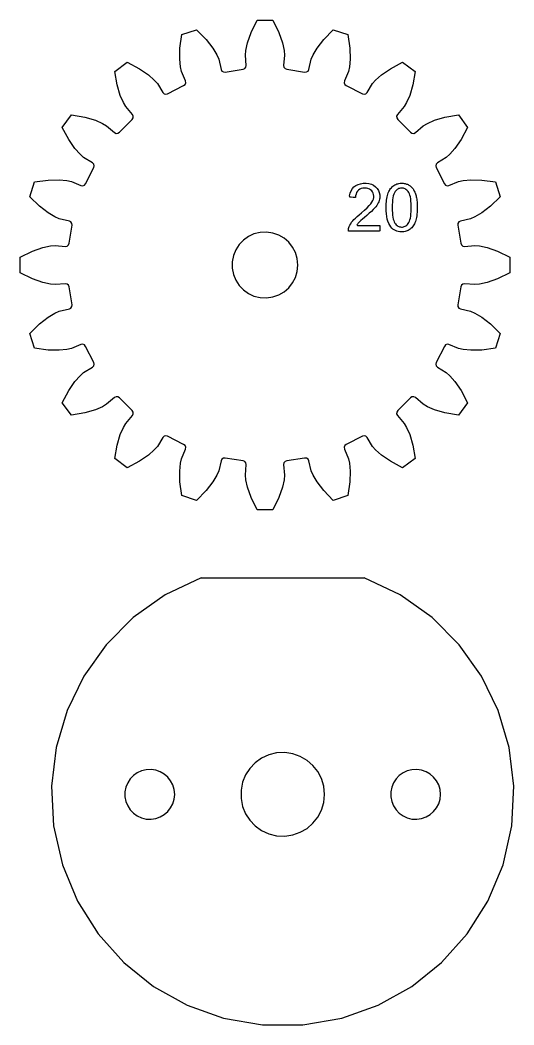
# Model space of a CAD drawing. Header units: metres. Extents: x -88 to 795, y -1311 to -705.
# Drawn here: x 339.5 to 367.3, y -934 to -877.5 of the extents above; entities that cross this region are included whole.
import ezdxf

# ---------------------------------------------------------------- set-up
doc = ezdxf.new("R2010")
doc.units = ezdxf.units.M

msp = doc.modelspace()

# ---------------------------------------------------------------- linework, layer by layer
at = {"layer": 'COMPONENT3'}
for p, q in [((358.37, -886.841), (358.491, -886.78)), ((358.491, -886.78), (358.627, -886.74)), ((358.627, -886.74), (358.778, -886.718)), ((358.778, -886.718), (358.942, -886.715)), ((358.942, -886.715), (359.098, -886.733)), ((359.098, -886.733), (359.239, -886.772)), ((359.239, -886.772), (359.364, -886.831)), ((360.552, -886.808), (360.607, -886.78)), ((360.607, -886.78), (360.665, -886.757)), ((360.665, -886.757), (360.726, -886.739)), ((360.726, -886.739), (360.79, -886.726)), ((360.79, -886.726), (360.857, -886.718)), ((360.857, -886.718), (360.927, -886.714)), ((360.927, -886.714), (360.984, -886.715)), ((360.984, -886.715), (361.035, -886.718)), ((361.035, -886.718), (361.085, -886.724)), ((361.085, -886.724), (361.133, -886.733)), ((361.133, -886.733), (361.18, -886.744)), ((361.18, -886.744), (361.224, -886.758)), ((361.224, -886.758), (361.267, -886.774)), ((361.267, -886.774), (361.309, -886.794)), ((361.309, -886.794), (361.349, -886.815)), ((358.021, -887.414), (358.054, -887.265)), ((358.054, -887.265), (358.106, -887.132)), ((358.106, -887.132), (358.176, -887.017)), ((358.176, -887.017), (358.264, -886.92)), ((358.264, -886.92), (358.37, -886.841)), ((358.379, -887.322), (358.358, -887.417)), ((358.414, -887.238), (358.379, -887.322)), ((358.462, -887.164), (358.414, -887.238)), ((358.524, -887.101), (358.462, -887.164)), ((358.595, -887.052), (358.524, -887.101)), ((358.676, -887.016), (358.595, -887.052)), ((358.766, -886.994), (358.676, -887.016)), ((358.865, -886.986), (358.766, -886.994)), ((358.961, -886.991), (358.865, -886.986)), ((359.048, -887.01), (358.961, -886.991)), ((359.127, -887.041), (359.048, -887.01)), ((359.198, -887.085), (359.127, -887.041)), ((359.26, -887.142), (359.198, -887.085)), ((359.31, -887.206), (359.26, -887.142)), ((359.346, -887.276), (359.31, -887.206)), ((359.369, -887.352), (359.346, -887.276)), ((359.364, -886.831), (359.473, -886.911)), ((359.378, -887.434), (359.369, -887.352)), ((359.473, -886.911), (359.565, -887.008)), ((359.565, -887.008), (359.635, -887.115)), ((359.635, -887.115), (359.683, -887.232)), ((359.683, -887.232), (359.71, -887.359)), ((359.71, -887.359), (359.716, -887.476)), ((360.145, -887.398), (360.168, -887.323)), ((360.168, -887.323), (360.193, -887.253)), ((360.193, -887.253), (360.221, -887.187)), ((360.221, -887.187), (360.252, -887.126)), ((360.252, -887.126), (360.286, -887.068)), ((360.286, -887.068), (360.323, -887.014)), ((360.323, -887.014), (360.363, -886.965)), ((360.363, -886.965), (360.406, -886.919)), ((360.406, -886.919), (360.452, -886.877)), ((360.452, -886.877), (360.501, -886.84)), ((360.502, -887.334), (360.474, -887.427)), ((360.501, -886.84), (360.552, -886.808)), ((360.536, -887.253), (360.502, -887.334)), ((360.574, -887.185), (360.536, -887.253)), ((360.61, -887.139), (360.574, -887.185)), ((360.647, -887.099), (360.61, -887.139)), ((360.687, -887.066), (360.647, -887.099)), ((360.729, -887.038), (360.687, -887.066)), ((360.774, -887.017), (360.729, -887.038)), ((360.823, -887.001), (360.774, -887.017)), ((360.873, -886.99), (360.823, -887.001)), ((360.927, -886.986), (360.873, -886.99)), ((360.983, -886.988), (360.927, -886.986)), ((361.037, -886.996), (360.983, -886.988)), ((361.088, -887.011), (361.037, -886.996)), ((361.137, -887.032), (361.088, -887.011)), ((361.184, -887.06), (361.137, -887.032)), ((361.229, -887.095), (361.184, -887.06)), ((361.271, -887.136), (361.229, -887.095)), ((361.311, -887.184), (361.271, -887.136)), ((361.348, -887.239), (361.311, -887.184)), ((361.381, -887.308), (361.348, -887.239)), ((361.349, -886.815), (361.387, -886.84)), ((361.409, -887.39), (361.381, -887.308)), ((361.387, -886.84), (361.424, -886.866)), ((361.424, -886.866), (361.458, -886.895)), ((361.458, -886.895), (361.491, -886.926)), ((361.491, -886.926), (361.523, -886.96)), ((361.523, -886.96), (361.552, -886.996)), ((361.552, -886.996), (361.58, -887.034)), ((361.58, -887.034), (361.606, -887.075)), ((361.606, -887.075), (361.631, -887.117)), ((361.631, -887.117), (361.654, -887.162)), ((361.654, -887.162), (361.676, -887.21)), ((361.676, -887.21), (361.696, -887.259)), ((361.696, -887.259), (361.716, -887.31)), ((361.716, -887.31), (361.733, -887.364)), ((358.026, -887.489), (358.021, -887.414)), ((358.103, -887.497), (358.026, -887.489)), ((358.211, -887.509), (358.103, -887.497)), ((358.308, -887.518), (358.211, -887.509)), ((358.35, -887.523), (358.308, -887.518)), ((358.358, -887.417), (358.35, -887.523)), ((359.117, -887.974), (359.205, -887.871)), ((359.205, -887.871), (359.27, -887.779)), ((359.27, -887.779), (359.319, -887.689)), ((359.319, -887.689), (359.353, -887.602)), ((359.353, -887.602), (359.373, -887.517)), ((359.373, -887.517), (359.378, -887.434)), ((359.588, -887.893), (359.54, -887.965)), ((359.627, -887.823), (359.588, -887.893)), ((359.658, -887.754), (359.627, -887.823)), ((359.682, -887.686), (359.658, -887.754)), ((359.699, -887.616), (359.682, -887.686)), ((359.711, -887.547), (359.699, -887.616)), ((359.716, -887.476), (359.711, -887.547)), ((360.073, -887.967), (360.078, -887.858)), ((360.078, -887.858), (360.085, -887.755)), ((360.085, -887.755), (360.096, -887.657)), ((360.096, -887.657), (360.109, -887.565)), ((360.109, -887.565), (360.126, -887.479)), ((360.126, -887.479), (360.145, -887.398)), ((360.412, -887.925), (360.41, -888.081)), ((360.42, -887.782), (360.412, -887.925)), ((360.433, -887.651), (360.42, -887.782)), ((360.451, -887.533), (360.433, -887.651)), ((360.474, -887.427), (360.451, -887.533)), ((361.432, -887.485), (361.409, -887.39)), ((361.451, -887.594), (361.432, -887.485)), ((361.465, -887.717), (361.451, -887.594)), ((361.474, -887.852), (361.465, -887.717)), ((361.479, -888.002), (361.474, -887.852)), ((361.733, -887.364), (361.75, -887.42)), ((361.75, -887.42), (361.764, -887.478)), ((361.764, -887.478), (361.777, -887.541)), ((361.777, -887.541), (361.789, -887.609)), ((361.789, -887.609), (361.798, -887.683)), ((361.798, -887.683), (361.806, -887.761)), ((361.806, -887.761), (361.811, -887.844)), ((361.811, -887.844), (361.815, -887.932)), ((358.44, -888.579), (358.548, -888.484)), ((358.548, -888.484), (358.686, -888.37)), ((358.686, -888.37), (358.857, -888.223)), ((358.857, -888.223), (359, -888.091)), ((359.12, -888.403), (358.981, -888.524)), ((359, -888.091), (359.117, -887.974)), ((359.239, -888.294), (359.12, -888.403)), ((359.339, -888.198), (359.239, -888.294)), ((359.419, -888.114), (359.339, -888.198)), ((359.484, -888.038), (359.419, -888.114)), ((359.54, -887.965), (359.484, -888.038)), ((360.072, -888.081), (360.073, -887.967)), ((360.076, -888.262), (360.072, -888.081)), ((360.088, -888.429), (360.076, -888.262)), ((360.108, -888.583), (360.088, -888.429)), ((360.41, -888.081), (360.412, -888.237)), ((360.412, -888.237), (360.419, -888.379)), ((360.419, -888.379), (360.431, -888.508)), ((361.451, -888.566), (361.465, -888.444)), ((361.465, -888.444), (361.474, -888.309)), ((361.474, -888.309), (361.479, -888.161)), ((361.479, -888.161), (361.479, -888.002)), ((361.8, -888.447), (361.789, -888.542)), ((361.809, -888.347), (361.8, -888.447)), ((361.814, -888.241), (361.809, -888.347)), ((361.817, -888.129), (361.814, -888.241)), ((361.815, -887.932), (361.817, -888.025)), ((361.817, -888.025), (361.817, -888.129)), ((358.036, -889.065), (358.081, -888.987)), ((358.081, -888.987), (358.133, -888.909)), ((358.133, -888.909), (358.193, -888.831)), ((358.193, -888.831), (358.263, -888.752)), ((358.263, -888.752), (358.345, -888.668)), ((358.345, -888.668), (358.44, -888.579)), ((358.445, -889.029), (358.418, -889.068)), ((358.474, -888.989), (358.445, -889.029)), ((358.507, -888.95), (358.474, -888.989)), ((358.542, -888.911), (358.507, -888.95)), ((358.588, -888.866), (358.542, -888.911)), ((358.653, -888.805), (358.588, -888.866)), ((358.74, -888.729), (358.653, -888.805)), ((358.847, -888.637), (358.74, -888.729)), ((358.981, -888.524), (358.847, -888.637)), ((360.137, -888.725), (360.108, -888.583)), ((360.173, -888.854), (360.137, -888.725)), ((360.218, -888.97), (360.173, -888.854)), ((360.27, -889.073), (360.218, -888.97)), ((360.431, -888.508), (360.447, -888.624)), ((360.447, -888.624), (360.468, -888.726)), ((360.468, -888.726), (360.494, -888.814)), ((360.494, -888.814), (360.524, -888.89)), ((360.524, -888.89), (360.559, -888.952)), ((360.559, -888.952), (360.598, -889.003)), ((360.598, -889.003), (360.639, -889.048)), ((360.639, -889.048), (360.682, -889.086)), ((361.229, -889.067), (361.271, -889.026)), ((361.271, -889.026), (361.311, -888.978)), ((361.311, -888.978), (361.348, -888.922)), ((361.348, -888.922), (361.381, -888.853)), ((361.381, -888.853), (361.409, -888.771)), ((361.409, -888.771), (361.432, -888.675)), ((361.432, -888.675), (361.451, -888.566)), ((361.657, -888.998), (361.625, -889.058)), ((361.686, -888.934), (361.657, -888.998)), ((361.712, -888.866), (361.686, -888.934)), ((361.736, -888.793), (361.712, -888.866)), ((361.756, -888.715), (361.736, -888.793)), ((361.774, -888.631), (361.756, -888.715)), ((361.789, -888.542), (361.774, -888.631)), ((357.95, -889.354), (357.955, -889.304)), ((357.952, -889.402), (357.95, -889.354)), ((358.207, -889.402), (357.952, -889.402)), ((357.955, -889.304), (357.964, -889.253)), ((357.964, -889.253), (357.978, -889.204)), ((357.978, -889.204), (358, -889.144)), ((358, -889.144), (358.036, -889.065)), ((358.729, -889.402), (358.207, -889.402)), ((358.418, -889.068), (358.459, -889.086)), ((358.459, -889.086), (358.759, -889.086)), ((359.292, -889.402), (358.729, -889.402)), ((358.759, -889.086), (359.181, -889.086)), ((359.181, -889.086), (359.557, -889.086)), ((359.67, -889.402), (359.292, -889.402)), ((359.557, -889.086), (359.72, -889.086)), ((359.72, -889.389), (359.67, -889.402)), ((359.72, -889.086), (359.72, -889.125)), ((359.72, -889.125), (359.72, -889.215)), ((359.72, -889.215), (359.72, -889.317)), ((359.72, -889.317), (359.72, -889.389)), ((360.331, -889.163), (360.27, -889.073)), ((360.389, -889.229), (360.331, -889.163)), ((360.451, -889.286), (360.389, -889.229)), ((360.518, -889.334), (360.451, -889.286)), ((360.59, -889.373), (360.518, -889.334)), ((360.667, -889.405), (360.59, -889.373)), ((360.749, -889.427), (360.667, -889.405)), ((360.682, -889.086), (360.727, -889.117)), ((360.727, -889.117), (360.775, -889.142)), ((360.836, -889.441), (360.749, -889.427)), ((360.775, -889.142), (360.825, -889.16)), ((360.825, -889.16), (360.877, -889.172)), ((360.929, -889.447), (360.836, -889.441)), ((360.877, -889.172), (360.931, -889.177)), ((361.004, -889.446), (360.929, -889.447)), ((360.931, -889.177), (360.986, -889.175)), ((360.986, -889.175), (361.039, -889.167)), ((361.073, -889.439), (361.004, -889.446)), ((361.039, -889.167), (361.09, -889.152)), ((361.138, -889.428), (361.073, -889.439)), ((361.09, -889.152), (361.138, -889.13)), ((361.138, -889.13), (361.185, -889.102)), ((361.201, -889.412), (361.138, -889.428)), ((361.185, -889.102), (361.229, -889.067)), ((361.26, -889.391), (361.201, -889.412)), ((361.316, -889.365), (361.26, -889.391)), ((361.369, -889.334), (361.316, -889.365)), ((361.419, -889.299), (361.369, -889.334)), ((361.466, -889.259), (361.419, -889.299)), ((361.51, -889.215), (361.466, -889.259)), ((361.551, -889.167), (361.51, -889.215)), ((361.589, -889.114), (361.551, -889.167)), ((361.625, -889.058), (361.589, -889.114))]:
    msp.add_line(p, q, dxfattribs=at)
at = {"layer": 'gear Y motor'}
for p, q in [((352.484, -878.243), (352.826, -877.549)), ((352.826, -877.549), (353.695, -877.549)), ((353.695, -877.549), (354.037, -878.243)), ((348.595, -878.358), (349.422, -878.089)), ((349.422, -878.089), (349.961, -878.643)), ((352.281, -878.822), (352.484, -878.243)), ((354.037, -878.243), (354.24, -878.822)), ((356.561, -878.643), (357.1, -878.089)), ((357.1, -878.089), (357.926, -878.358)), ((348.485, -879.123), (348.595, -878.358)), ((349.961, -878.643), (350.332, -879.13)), ((352.188, -879.251), (352.281, -878.822)), ((354.24, -878.822), (354.334, -879.251)), ((356.189, -879.13), (356.561, -878.643)), ((357.926, -878.358), (358.037, -879.123)), ((348.471, -879.736), (348.485, -879.123)), ((350.332, -879.13), (350.555, -879.509)), ((352.163, -879.512), (352.188, -879.251)), ((354.334, -879.251), (354.359, -879.512)), ((355.967, -879.509), (356.189, -879.13)), ((358.037, -879.123), (358.051, -879.736)), ((344.822, -880.433), (345.525, -879.921)), ((345.525, -879.921), (346.208, -880.283)), ((348.514, -880.172), (348.471, -879.736)), ((350.555, -879.509), (350.66, -879.751)), ((350.66, -879.751), (350.795, -880.319)), ((352.21, -880.095), (352.163, -879.512)), ((354.359, -879.512), (354.312, -880.095)), ((355.726, -880.319), (355.862, -879.751)), ((355.862, -879.751), (355.967, -879.509)), ((358.051, -879.736), (358.009, -880.172)), ((360.314, -880.283), (360.997, -879.921)), ((360.997, -879.921), (361.701, -880.433)), ((344.953, -881.194), (344.822, -880.433)), ((346.208, -880.283), (346.714, -880.632)), ((348.57, -880.429), (348.514, -880.172)), ((348.796, -880.968), (348.57, -880.429)), ((350.795, -880.319), (350.843, -880.41)), ((350.843, -880.41), (350.928, -880.464)), ((350.928, -880.464), (351.03, -880.468)), ((351.03, -880.468), (352.033, -880.309)), ((352.033, -880.309), (352.127, -880.274)), ((352.127, -880.274), (352.193, -880.196)), ((352.193, -880.196), (352.21, -880.095)), ((354.312, -880.095), (354.329, -880.196)), ((354.329, -880.196), (354.394, -880.274)), ((354.394, -880.274), (354.49, -880.309)), ((354.49, -880.309), (355.492, -880.468)), ((355.492, -880.468), (355.594, -880.464)), ((355.594, -880.464), (355.68, -880.41)), ((355.68, -880.41), (355.726, -880.319)), ((357.951, -880.429), (357.726, -880.968)), ((358.009, -880.172), (357.951, -880.429)), ((359.809, -880.632), (360.314, -880.283)), ((361.701, -880.433), (361.57, -881.194)), ((346.714, -880.632), (347.04, -880.923)), ((347.04, -880.923), (347.215, -881.12)), ((347.215, -881.12), (347.519, -881.618)), ((348.773, -881.164), (348.81, -881.069)), ((348.81, -881.069), (348.796, -880.968)), ((357.726, -880.968), (357.711, -881.069)), ((357.711, -881.069), (357.749, -881.164)), ((359.002, -881.618), (359.306, -881.12)), ((359.306, -881.12), (359.481, -880.923)), ((359.481, -880.923), (359.809, -880.632)), ((345.129, -881.783), (344.953, -881.194)), ((347.519, -881.618), (347.592, -881.69)), ((347.592, -881.69), (347.69, -881.715)), ((347.69, -881.715), (347.789, -881.688)), ((347.789, -881.688), (348.693, -881.227)), ((348.693, -881.227), (348.773, -881.164)), ((357.749, -881.164), (357.828, -881.227)), ((357.828, -881.227), (358.733, -881.688)), ((358.733, -881.688), (358.831, -881.715)), ((358.831, -881.715), (358.93, -881.69)), ((358.93, -881.69), (359.002, -881.618)), ((361.57, -881.194), (361.393, -881.783)), ((345.304, -882.185), (345.129, -881.783)), ((345.438, -882.411), (345.304, -882.185)), ((361.217, -882.185), (361.084, -882.411)), ((361.393, -881.783), (361.217, -882.185)), ((345.819, -882.854), (345.438, -882.411)), ((361.084, -882.411), (360.703, -882.854)), ((341.873, -883.574), (342.385, -882.869)), ((342.385, -882.869), (343.146, -883.002)), ((343.146, -883.002), (343.734, -883.177)), ((343.734, -883.177), (344.136, -883.353)), ((344.136, -883.353), (344.362, -883.487)), ((345.083, -883.85), (345.802, -883.132)), ((345.802, -883.132), (345.858, -883.047)), ((345.864, -882.945), (345.819, -882.854)), ((345.858, -883.047), (345.864, -882.945)), ((360.703, -882.854), (360.658, -882.945)), ((360.658, -882.945), (360.665, -883.047)), ((360.665, -883.047), (360.721, -883.132)), ((360.721, -883.132), (361.438, -883.85)), ((362.16, -883.487), (362.387, -883.353)), ((362.387, -883.353), (362.788, -883.177)), ((362.788, -883.177), (363.376, -883.002)), ((363.376, -883.002), (364.137, -882.869)), ((364.137, -882.869), (364.649, -883.574)), ((342.234, -884.257), (341.873, -883.574)), ((344.362, -883.487), (344.805, -883.868)), ((344.805, -883.868), (344.896, -883.912)), ((344.896, -883.912), (344.998, -883.906)), ((344.998, -883.906), (345.083, -883.85)), ((361.438, -883.85), (361.523, -883.906)), ((361.523, -883.906), (361.625, -883.912)), ((361.625, -883.912), (361.716, -883.868)), ((361.716, -883.868), (362.16, -883.487)), ((364.649, -883.574), (364.288, -884.257)), ((342.583, -884.762), (342.234, -884.257)), ((364.288, -884.257), (363.938, -884.762)), ((342.874, -885.09), (342.583, -884.762)), ((343.071, -885.264), (342.874, -885.09)), ((363.647, -885.09), (363.45, -885.264)), ((363.938, -884.762), (363.647, -885.09)), ((343.57, -885.568), (343.071, -885.264)), ((343.642, -885.641), (343.57, -885.568)), ((343.667, -885.739), (343.642, -885.641)), ((362.88, -885.641), (362.855, -885.739)), ((362.952, -885.568), (362.88, -885.641)), ((363.45, -885.264), (362.952, -885.568)), ((343.179, -886.742), (343.639, -885.837)), ((343.639, -885.837), (343.667, -885.739)), ((362.855, -885.739), (362.883, -885.837)), ((362.883, -885.837), (363.344, -886.742)), ((340.041, -887.471), (340.309, -886.644)), ((340.309, -886.644), (341.074, -886.534)), ((341.074, -886.534), (341.688, -886.52)), ((341.688, -886.52), (342.124, -886.563)), ((342.124, -886.563), (342.381, -886.619)), ((342.381, -886.619), (342.92, -886.844)), ((343.115, -886.821), (343.179, -886.742)), ((363.344, -886.742), (363.407, -886.821)), ((363.602, -886.844), (364.141, -886.619)), ((364.141, -886.619), (364.398, -886.563)), ((364.398, -886.563), (364.835, -886.52)), ((364.835, -886.52), (365.448, -886.534)), ((365.448, -886.534), (366.213, -886.644)), ((366.213, -886.644), (366.482, -887.471)), ((342.92, -886.844), (343.02, -886.859)), ((343.02, -886.859), (343.115, -886.821)), ((363.407, -886.821), (363.501, -886.859)), ((363.501, -886.859), (363.602, -886.844)), ((340.594, -888.009), (340.041, -887.471)), ((366.482, -887.471), (365.927, -888.009)), ((341.082, -888.381), (340.594, -888.009)), ((341.461, -888.603), (341.082, -888.381)), ((365.44, -888.381), (365.061, -888.603)), ((365.927, -888.009), (365.44, -888.381)), ((341.702, -888.709), (341.461, -888.603)), ((342.271, -888.844), (341.702, -888.709)), ((342.361, -888.89), (342.271, -888.844)), ((342.415, -888.976), (342.361, -888.89)), ((342.419, -889.078), (342.415, -888.976)), ((364.106, -888.976), (364.103, -889.078)), ((364.162, -888.89), (364.106, -888.976)), ((364.251, -888.844), (364.162, -888.89)), ((364.819, -888.709), (364.251, -888.844)), ((365.061, -888.603), (364.819, -888.709)), ((342.26, -890.081), (342.419, -889.078)), ((352.643, -889.565), (352.327, -889.712)), ((352.988, -889.48), (352.643, -889.565)), ((353.354, -889.462), (352.988, -889.48)), ((353.71, -889.514), (353.354, -889.462)), ((354.041, -889.632), (353.71, -889.514)), ((364.103, -889.078), (364.262, -890.081)), ((342.147, -890.241), (342.225, -890.176)), ((342.225, -890.176), (342.26, -890.081)), ((351.81, -890.162), (351.622, -890.452)), ((352.047, -889.913), (351.81, -890.162)), ((352.327, -889.712), (352.047, -889.913)), ((354.34, -889.806), (354.041, -889.632)), ((354.599, -890.032), (354.34, -889.806)), ((354.813, -890.302), (354.599, -890.032)), ((364.262, -890.081), (364.298, -890.176)), ((364.298, -890.176), (364.376, -890.241)), ((339.501, -890.875), (340.195, -890.533)), ((340.195, -890.533), (340.774, -890.33)), ((340.774, -890.33), (341.202, -890.236)), ((341.202, -890.236), (341.464, -890.211)), ((341.464, -890.211), (342.046, -890.259)), ((342.046, -890.259), (342.147, -890.241)), ((351.622, -890.452), (351.489, -890.775)), ((354.974, -890.61), (354.813, -890.302)), ((355.076, -890.948), (354.974, -890.61)), ((364.376, -890.241), (364.475, -890.259)), ((364.475, -890.259), (365.058, -890.211)), ((365.058, -890.211), (365.32, -890.236)), ((365.32, -890.236), (365.748, -890.33)), ((365.748, -890.33), (366.328, -890.533)), ((366.328, -890.533), (367.021, -890.875)), ((339.501, -891.744), (339.501, -890.875)), ((351.489, -890.775), (351.42, -891.126)), ((351.42, -891.126), (351.42, -891.493)), ((355.111, -891.31), (355.076, -890.948)), ((355.076, -891.671), (355.111, -891.31)), ((367.021, -890.875), (367.021, -891.744)), ((340.195, -892.086), (339.501, -891.744)), ((351.42, -891.493), (351.489, -891.844)), ((351.489, -891.844), (351.622, -892.167)), ((354.974, -892.01), (355.076, -891.671)), ((367.021, -891.744), (366.328, -892.086)), ((340.774, -892.289), (340.195, -892.086)), ((341.202, -892.382), (340.774, -892.289)), ((341.464, -892.408), (341.202, -892.382)), ((342.046, -892.361), (341.464, -892.408)), ((342.147, -892.378), (342.046, -892.361)), ((342.225, -892.443), (342.147, -892.378)), ((342.26, -892.539), (342.225, -892.443)), ((351.622, -892.167), (351.81, -892.457)), ((354.599, -892.587), (354.813, -892.317)), ((354.813, -892.317), (354.974, -892.01)), ((364.298, -892.443), (364.262, -892.539)), ((364.376, -892.378), (364.298, -892.443)), ((364.475, -892.361), (364.376, -892.378)), ((365.058, -892.408), (364.475, -892.361)), ((365.32, -892.382), (365.058, -892.408)), ((365.748, -892.289), (365.32, -892.382)), ((366.328, -892.086), (365.748, -892.289)), ((342.419, -893.54), (342.26, -892.539)), ((351.81, -892.457), (352.047, -892.706)), ((352.047, -892.706), (352.327, -892.907)), ((352.327, -892.907), (352.643, -893.054)), ((353.71, -893.105), (354.041, -892.988)), ((354.041, -892.988), (354.34, -892.813)), ((354.34, -892.813), (354.599, -892.587)), ((364.262, -892.539), (364.103, -893.54)), ((342.415, -893.642), (342.419, -893.54)), ((352.643, -893.054), (352.988, -893.14)), ((352.988, -893.14), (353.354, -893.157)), ((353.354, -893.157), (353.71, -893.105)), ((364.103, -893.54), (364.106, -893.642)), ((341.082, -894.238), (341.461, -894.015)), ((341.461, -894.015), (341.702, -893.91)), ((341.702, -893.91), (342.271, -893.775)), ((342.271, -893.775), (342.361, -893.728)), ((342.361, -893.728), (342.415, -893.642)), ((364.106, -893.642), (364.162, -893.728)), ((364.162, -893.728), (364.251, -893.775)), ((364.251, -893.775), (364.819, -893.91)), ((364.819, -893.91), (365.061, -894.015)), ((365.061, -894.015), (365.44, -894.238)), ((340.041, -895.148), (340.594, -894.609)), ((340.594, -894.609), (341.082, -894.238)), ((365.44, -894.238), (365.927, -894.609)), ((365.927, -894.609), (366.482, -895.148)), ((340.309, -895.975), (340.041, -895.148)), ((366.482, -895.148), (366.213, -895.975)), ((342.92, -895.774), (342.381, -896)), ((343.02, -895.76), (342.92, -895.774)), ((343.115, -895.798), (343.02, -895.76)), ((343.179, -895.877), (343.115, -895.798)), ((363.407, -895.798), (363.344, -895.877)), ((363.501, -895.76), (363.407, -895.798)), ((363.602, -895.774), (363.501, -895.76)), ((364.141, -896), (363.602, -895.774)), ((341.074, -896.086), (340.309, -895.975)), ((341.688, -896.1), (341.074, -896.086)), ((342.124, -896.056), (341.688, -896.1)), ((342.381, -896), (342.124, -896.056)), ((343.639, -896.782), (343.179, -895.877)), ((363.344, -895.877), (362.883, -896.782)), ((364.398, -896.056), (364.141, -896)), ((364.835, -896.1), (364.398, -896.056)), ((365.448, -896.086), (364.835, -896.1)), ((366.213, -895.975), (365.448, -896.086)), ((343.667, -896.88), (343.639, -896.782)), ((343.642, -896.979), (343.667, -896.88)), ((362.883, -896.782), (362.855, -896.88)), ((362.855, -896.88), (362.88, -896.979)), ((342.874, -897.53), (343.071, -897.355)), ((343.071, -897.355), (343.57, -897.051)), ((343.57, -897.051), (343.642, -896.979)), ((362.88, -896.979), (362.952, -897.051)), ((362.952, -897.051), (363.45, -897.355)), ((363.45, -897.355), (363.647, -897.53)), ((342.234, -898.362), (342.583, -897.858)), ((342.583, -897.858), (342.874, -897.53)), ((363.647, -897.53), (363.938, -897.858)), ((363.938, -897.858), (364.288, -898.362)), ((341.873, -899.046), (342.234, -898.362)), ((364.288, -898.362), (364.649, -899.046)), ((342.385, -899.749), (341.873, -899.046)), ((344.362, -899.132), (344.136, -899.266)), ((344.805, -898.752), (344.362, -899.132)), ((344.896, -898.706), (344.805, -898.752)), ((344.998, -898.714), (344.896, -898.706)), ((345.083, -898.769), (344.998, -898.714)), ((345.802, -899.487), (345.083, -898.769)), ((361.438, -898.769), (360.721, -899.487)), ((361.523, -898.714), (361.438, -898.769)), ((361.625, -898.706), (361.523, -898.714)), ((361.716, -898.752), (361.625, -898.706)), ((362.16, -899.132), (361.716, -898.752)), ((362.387, -899.266), (362.16, -899.132)), ((364.649, -899.046), (364.137, -899.749)), ((343.146, -899.617), (342.385, -899.749)), ((343.734, -899.442), (343.146, -899.617)), ((344.136, -899.266), (343.734, -899.442)), ((345.438, -900.208), (345.819, -899.765)), ((345.858, -899.572), (345.802, -899.487)), ((345.819, -899.765), (345.864, -899.674)), ((345.864, -899.674), (345.858, -899.572)), ((360.665, -899.572), (360.658, -899.674)), ((360.658, -899.674), (360.703, -899.765)), ((360.721, -899.487), (360.665, -899.572)), ((360.703, -899.765), (361.084, -900.208)), ((362.788, -899.442), (362.387, -899.266)), ((363.376, -899.617), (362.788, -899.442)), ((364.137, -899.749), (363.376, -899.617)), ((345.304, -900.434), (345.438, -900.208)), ((361.084, -900.208), (361.217, -900.434)), ((344.953, -901.424), (345.129, -900.836)), ((345.129, -900.836), (345.304, -900.434)), ((347.69, -900.904), (347.592, -900.929)), ((347.789, -900.931), (347.69, -900.904)), ((358.831, -900.904), (358.733, -900.931)), ((358.93, -900.929), (358.831, -900.904)), ((361.217, -900.434), (361.393, -900.836)), ((361.393, -900.836), (361.57, -901.424)), ((344.822, -902.186), (344.953, -901.424)), ((347.519, -901), (347.215, -901.499)), ((347.592, -900.929), (347.519, -901)), ((348.693, -901.392), (347.789, -900.931)), ((348.773, -901.456), (348.693, -901.392)), ((348.81, -901.55), (348.773, -901.456)), ((357.749, -901.456), (357.711, -901.55)), ((357.828, -901.392), (357.749, -901.456)), ((358.733, -900.931), (357.828, -901.392)), ((359.002, -901), (358.93, -900.929)), ((359.306, -901.499), (359.002, -901)), ((361.57, -901.424), (361.701, -902.186)), ((346.714, -901.987), (346.208, -902.337)), ((347.04, -901.696), (346.714, -901.987)), ((347.215, -901.499), (347.04, -901.696)), ((348.57, -902.189), (348.796, -901.651)), ((348.796, -901.651), (348.81, -901.55)), ((357.711, -901.55), (357.726, -901.651)), ((357.726, -901.651), (357.951, -902.189)), ((359.481, -901.696), (359.306, -901.499)), ((359.809, -901.987), (359.481, -901.696)), ((360.314, -902.337), (359.809, -901.987)), ((345.525, -902.697), (344.822, -902.186)), ((346.208, -902.337), (345.525, -902.697)), ((348.471, -902.882), (348.514, -902.446)), ((348.514, -902.446), (348.57, -902.189)), ((350.795, -902.3), (350.66, -902.868)), ((350.843, -902.21), (350.795, -902.3)), ((350.928, -902.155), (350.843, -902.21)), ((351.03, -902.151), (350.928, -902.155)), ((352.033, -902.311), (351.03, -902.151)), ((352.127, -902.345), (352.033, -902.311)), ((352.193, -902.424), (352.127, -902.345)), ((352.163, -903.106), (352.21, -902.524)), ((352.21, -902.524), (352.193, -902.424)), ((354.329, -902.424), (354.312, -902.524)), ((354.312, -902.524), (354.359, -903.106)), ((354.394, -902.345), (354.329, -902.424)), ((354.49, -902.311), (354.394, -902.345)), ((355.492, -902.151), (354.49, -902.311)), ((355.594, -902.155), (355.492, -902.151)), ((355.68, -902.21), (355.594, -902.155)), ((355.726, -902.3), (355.68, -902.21)), ((355.862, -902.868), (355.726, -902.3)), ((357.951, -902.189), (358.009, -902.446)), ((358.009, -902.446), (358.051, -902.882)), ((360.997, -902.697), (360.314, -902.337)), ((361.701, -902.186), (360.997, -902.697)), ((348.485, -903.497), (348.471, -902.882)), ((350.555, -903.109), (350.332, -903.488)), ((350.66, -902.868), (350.555, -903.109)), ((352.188, -903.369), (352.163, -903.106)), ((354.359, -903.106), (354.334, -903.369)), ((355.967, -903.109), (355.862, -902.868)), ((356.189, -903.488), (355.967, -903.109)), ((358.051, -902.882), (358.037, -903.497)), ((348.595, -904.261), (348.485, -903.497)), ((350.332, -903.488), (349.961, -903.976)), ((352.281, -903.796), (352.188, -903.369)), ((354.334, -903.369), (354.24, -903.796)), ((356.561, -903.976), (356.189, -903.488)), ((358.037, -903.497), (357.926, -904.261)), ((349.422, -904.53), (348.595, -904.261)), ((349.961, -903.976), (349.422, -904.53)), ((352.484, -904.377), (352.281, -903.796)), ((354.24, -903.796), (354.037, -904.377)), ((357.1, -904.53), (356.561, -903.976)), ((357.926, -904.261), (357.1, -904.53)), ((352.826, -905.07), (352.484, -904.377)), ((354.037, -904.377), (353.695, -905.07)), ((353.695, -905.07), (352.826, -905.07)), ((349.683, -908.877), (347.655, -909.846)), ((349.683, -908.877), (354.171, -908.877)), ((354.171, -908.877), (358.831, -908.877)), ((360.859, -909.846), (358.831, -908.877)), ((347.655, -909.846), (345.864, -911.117)), ((362.651, -911.117), (360.859, -909.846)), ((345.864, -911.117), (344.332, -912.649)), ((364.182, -912.649), (362.651, -911.117)), ((344.332, -912.649), (343.083, -914.402)), ((365.431, -914.402), (364.182, -912.649)), ((343.083, -914.402), (342.14, -916.335)), ((366.374, -916.335), (365.431, -914.402)), ((342.14, -916.335), (341.526, -918.408)), ((366.988, -918.408), (366.374, -916.335)), ((341.526, -918.408), (341.264, -920.58)), ((367.25, -920.58), (366.988, -918.408)), ((353.472, -918.83), (353.071, -919.017)), ((353.91, -918.722), (353.472, -918.83)), ((354.374, -918.699), (353.91, -918.722)), ((354.827, -918.766), (354.374, -918.699)), ((355.248, -918.915), (354.827, -918.766)), ((355.627, -919.137), (355.248, -918.915)), ((352.715, -919.273), (352.414, -919.589)), ((353.071, -919.017), (352.715, -919.273)), ((355.957, -919.424), (355.627, -919.137)), ((356.228, -919.767), (355.957, -919.424)), ((345.869, -919.989), (345.689, -920.178)), ((346.081, -919.837), (345.869, -919.989)), ((346.32, -919.726), (346.081, -919.837)), ((346.581, -919.661), (346.32, -919.726)), ((346.858, -919.648), (346.581, -919.661)), ((347.127, -919.687), (346.858, -919.648)), ((347.378, -919.776), (347.127, -919.687)), ((347.604, -919.908), (347.378, -919.776)), ((347.8, -920.079), (347.604, -919.908)), ((347.962, -920.284), (347.8, -920.079)), ((352.175, -919.956), (352.007, -920.367)), ((352.414, -919.589), (352.175, -919.956)), ((356.433, -920.157), (356.228, -919.767)), ((360.808, -919.989), (360.628, -920.178)), ((361.02, -919.837), (360.808, -919.989)), ((361.259, -919.726), (361.02, -919.837)), ((361.52, -919.661), (361.259, -919.726)), ((361.796, -919.648), (361.52, -919.661)), ((362.066, -919.687), (361.796, -919.648)), ((362.317, -919.776), (362.066, -919.687)), ((362.543, -919.908), (362.317, -919.776)), ((362.739, -920.079), (362.543, -919.908)), ((362.901, -920.284), (362.739, -920.079)), ((341.264, -920.58), (341.377, -922.809)), ((345.447, -920.642), (345.395, -920.907)), ((345.547, -920.397), (345.447, -920.642)), ((345.689, -920.178), (345.547, -920.397)), ((348.084, -920.516), (347.962, -920.284)), ((348.161, -920.772), (348.084, -920.516)), ((352.007, -920.367), (351.919, -920.813)), ((356.562, -920.586), (356.433, -920.157)), ((356.607, -921.046), (356.562, -920.586)), ((360.386, -920.642), (360.333, -920.907)), ((360.486, -920.397), (360.386, -920.642)), ((360.628, -920.178), (360.486, -920.397)), ((363.023, -920.516), (362.901, -920.284)), ((363.1, -920.772), (363.023, -920.516)), ((367.137, -922.809), (367.25, -920.58)), ((345.395, -920.907), (345.395, -921.185)), ((345.395, -921.185), (345.447, -921.45)), ((348.188, -921.046), (348.161, -920.772)), ((348.161, -921.32), (348.188, -921.046)), ((351.919, -920.813), (351.919, -921.279)), ((356.562, -921.506), (356.607, -921.046)), ((360.333, -920.907), (360.333, -921.185)), ((360.333, -921.185), (360.386, -921.45)), ((363.127, -921.046), (363.1, -920.772)), ((363.1, -921.32), (363.127, -921.046)), ((345.447, -921.45), (345.547, -921.695)), ((345.547, -921.695), (345.689, -921.914)), ((347.962, -921.808), (348.084, -921.576)), ((348.084, -921.576), (348.161, -921.32)), ((351.919, -921.279), (352.007, -921.725)), ((352.007, -921.725), (352.175, -922.136)), ((356.433, -921.935), (356.562, -921.506)), ((360.386, -921.45), (360.486, -921.695)), ((360.486, -921.695), (360.628, -921.914)), ((362.901, -921.808), (363.023, -921.576)), ((363.023, -921.576), (363.1, -921.32)), ((345.689, -921.914), (345.869, -922.103)), ((345.869, -922.103), (346.081, -922.255)), ((346.081, -922.255), (346.32, -922.366)), ((347.127, -922.405), (347.378, -922.316)), ((347.378, -922.316), (347.604, -922.184)), ((347.604, -922.184), (347.8, -922.013)), ((347.8, -922.013), (347.962, -921.808)), ((352.175, -922.136), (352.414, -922.504)), ((355.957, -922.669), (356.228, -922.326)), ((356.228, -922.326), (356.433, -921.935)), ((360.628, -921.914), (360.808, -922.103)), ((360.808, -922.103), (361.02, -922.255)), ((361.02, -922.255), (361.259, -922.366)), ((362.066, -922.405), (362.317, -922.316)), ((362.317, -922.316), (362.543, -922.184)), ((362.543, -922.184), (362.739, -922.013)), ((362.739, -922.013), (362.901, -921.808)), ((341.377, -922.809), (341.876, -925.013)), ((346.32, -922.366), (346.581, -922.431)), ((346.581, -922.431), (346.858, -922.444)), ((346.858, -922.444), (347.127, -922.405)), ((352.414, -922.504), (352.715, -922.82)), ((352.715, -922.82), (353.071, -923.075)), ((355.627, -922.956), (355.957, -922.669)), ((361.259, -922.366), (361.52, -922.431)), ((361.52, -922.431), (361.796, -922.444)), ((361.796, -922.444), (362.066, -922.405)), ((366.638, -925.013), (367.137, -922.809)), ((353.071, -923.075), (353.472, -923.262)), ((353.472, -923.262), (353.91, -923.371)), ((353.91, -923.371), (354.374, -923.393)), ((354.374, -923.393), (354.827, -923.326)), ((354.827, -923.326), (355.248, -923.178)), ((355.248, -923.178), (355.627, -922.956)), ((341.876, -925.013), (342.724, -927.05)), ((365.79, -927.05), (366.638, -925.013)), ((342.724, -927.05), (343.886, -928.886)), ((364.628, -928.886), (365.79, -927.05)), ((343.886, -928.886), (345.324, -930.491)), ((363.19, -930.491), (364.628, -928.886)), ((345.324, -930.491), (347.003, -931.834)), ((361.512, -931.834), (363.19, -930.491)), ((347.003, -931.834), (348.886, -932.886)), ((359.628, -932.886), (361.512, -931.834)), ((348.886, -932.886), (350.939, -933.617)), ((357.575, -933.617), (359.628, -932.886)), ((350.939, -933.617), (353.125, -933.997)), ((355.389, -933.997), (357.575, -933.617)), ((353.125, -933.997), (355.389, -933.997))]:
    msp.add_line(p, q, dxfattribs=at)

doc.saveas('drawing.dxf')
